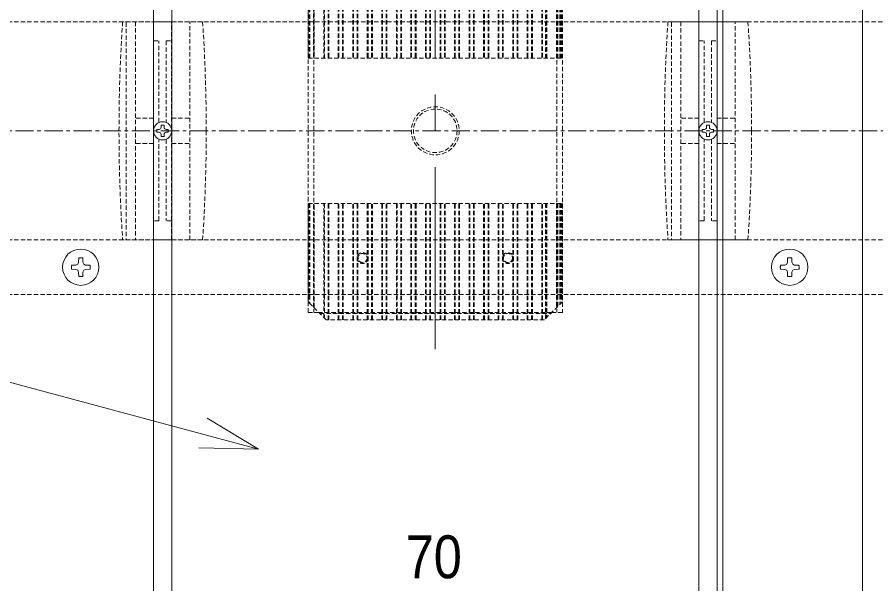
# Model space of a CAD drawing. Units: millimetres, scale not verified. Extents: x -4131 to 4169, y -981 to 998.
# Drawn here: x -3636.7 to -3400.5, y 128.8 to 284.6 of the extents above; entities that cross this region are included whole.
import ezdxf
from ezdxf.enums import TextEntityAlignment as Align

# ---------------------------------------------------------------- set-up
doc = ezdxf.new("R2010")
doc.units = ezdxf.units.MM
doc.header["$LTSCALE"] = 10
doc.linetypes.add('CHAIN1', pattern=[8, 5, -1, 1, -1])
doc.linetypes.add('DASHED1', pattern=[1.8, 1.2, -0.6])
for name, color, linetype, lineweight in [('0-1_デッキ', 7, 'Continuous', 9), ('0-2_文字', 4, 'Continuous', 9), ('0-3_寸法', 7, 'Continuous', 9), ('0-4_一般', 4, 'Continuous', 9), ('0-5_ビス', 2, 'Continuous', 9), ('0-A_根太', 4, 'Continuous', 9), ('0-B_WQCS', 4, 'Continuous', 9), ('0-C_束', 4, 'Continuous', 9)]:
    doc.layers.add(name, color=color, linetype=linetype, lineweight=lineweight)
doc.styles.add('ＭＳ Ｐゴシック', font='')
doc.styles.get('ＭＳ Ｐゴシック').set_extended_font_data('MS PGothic')

# ---------------------------------------------------------------- blocks, each defined once
blk = doc.blocks.new('グループ-70-1')
at = {"layer": '0-A_根太', "linetype": 'DASHED1'}
for p, q in [((-37009.7, 5749.7), (-31688.6, 5749.7)), ((-37009.7, 5149.7), (-31688.6, 5149.7)), ((-37009.7, 4999.7), (-31688.6, 4999.7))]:
    blk.add_line(p, q, dxfattribs=at)
at = {"layer": '0-A_根太', "linetype": 'CHAIN1'}
blk.add_line((-39948.3, 5449.7), (-31448.3, 5449.7), dxfattribs=at)
blk = doc.blocks.new('グループ-75-1')
at = {"layer": '0-5_ビス'}
for p, q in [((-33432, 5080.6), (-33426.9, 5083)), ((-33424.5, 5088.1), (-33426.9, 5083)), ((-33424.5, 5088.1), (-33424.3, 5100)), ((-33412.6, 5088.1), (-33410.2, 5083)), ((-33405.2, 5080.6), (-33410.2, 5083)), ((-33405.2, 5080.6), (-33393.2, 5080.5)), ((-33432, 5068.7), (-33443.9, 5068.9)), ((-33432, 5068.7), (-33426.9, 5066.4)), ((-33424.5, 5061.3), (-33426.9, 5066.4)), ((-33412.6, 5061.3), (-33412.8, 5049.4)), ((-33412.6, 5061.3), (-33410.2, 5066.4)), ((-33405.2, 5068.7), (-33410.2, 5066.4))]:
    blk.add_line(p, q, dxfattribs=at)
for points in [[(-33432, 5080.6), (-33443.9, 5080.5), (-33444, 5080.1), (-33444, 5079.7), (-33444.1, 5079.3), (-33444.2, 5078.9), (-33444.2, 5078.5), (-33444.3, 5078.1), (-33444.3, 5077.8), (-33444.4, 5077.4), (-33444.4, 5077), (-33444.5, 5076.6), (-33444.5, 5076.2), (-33444.5, 5075.8), (-33444.5, 5075.4), (-33444.5, 5075.1), (-33444.5, 5074.7), (-33444.5, 5074.3), (-33444.5, 5073.9), (-33444.5, 5073.5), (-33444.5, 5073.1), (-33444.5, 5072.7), (-33444.4, 5072.4), (-33444.4, 5072), (-33444.3, 5071.6), (-33444.3, 5071.2), (-33444.2, 5070.8), (-33444.2, 5070.4), (-33444.1, 5070), (-33444, 5069.7), (-33444, 5069.3), (-33443.9, 5068.9)], [(-33412.6, 5088.1), (-33412.8, 5100), (-33413.2, 5100.1), (-33413.5, 5100.2), (-33413.9, 5100.2), (-33414.3, 5100.3), (-33414.7, 5100.4), (-33415.1, 5100.4), (-33415.5, 5100.5), (-33415.9, 5100.5), (-33416.2, 5100.5), (-33416.6, 5100.6), (-33417, 5100.6), (-33417.4, 5100.6), (-33417.8, 5100.6), (-33418.2, 5100.6), (-33418.6, 5100.6), (-33418.9, 5100.6), (-33419.3, 5100.6), (-33419.7, 5100.6), (-33420.1, 5100.6), (-33420.5, 5100.6), (-33420.9, 5100.5), (-33421.3, 5100.5), (-33421.6, 5100.5), (-33422, 5100.4), (-33422.4, 5100.4), (-33422.8, 5100.3), (-33423.2, 5100.2), (-33423.6, 5100.2), (-33424, 5100.1), (-33424.3, 5100)], [(-33405.2, 5068.7), (-33393.2, 5068.9), (-33393.2, 5069.3), (-33393.1, 5069.7), (-33393, 5070), (-33392.9, 5070.4), (-33392.9, 5070.8), (-33392.8, 5071.2), (-33392.8, 5071.6), (-33392.7, 5072), (-33392.7, 5072.4), (-33392.7, 5072.7), (-33392.6, 5073.1), (-33392.6, 5073.5), (-33392.6, 5073.9), (-33392.6, 5074.3), (-33392.6, 5074.7), (-33392.6, 5075.1), (-33392.6, 5075.4), (-33392.6, 5075.8), (-33392.6, 5076.2), (-33392.7, 5076.6), (-33392.7, 5077), (-33392.7, 5077.4), (-33392.8, 5077.8), (-33392.8, 5078.1), (-33392.9, 5078.5), (-33392.9, 5078.9), (-33393, 5079.3), (-33393.1, 5079.7), (-33393.2, 5080.1), (-33393.2, 5080.5)], [(-33424.5, 5061.3), (-33424.3, 5049.4), (-33424, 5049.3), (-33423.6, 5049.2), (-33423.2, 5049.1), (-33422.8, 5049.1), (-33422.4, 5049), (-33422, 5048.9), (-33421.6, 5048.9), (-33421.3, 5048.8), (-33420.9, 5048.8), (-33420.5, 5048.8), (-33420.1, 5048.8), (-33419.7, 5048.7), (-33419.3, 5048.7), (-33418.9, 5048.7), (-33418.6, 5048.7), (-33418.2, 5048.7), (-33417.8, 5048.7), (-33417.4, 5048.7), (-33417, 5048.8), (-33416.6, 5048.8), (-33416.2, 5048.8), (-33415.9, 5048.8), (-33415.5, 5048.9), (-33415.1, 5048.9), (-33414.7, 5049), (-33414.3, 5049.1), (-33413.9, 5049.1), (-33413.5, 5049.2), (-33413.2, 5049.3), (-33412.8, 5049.4)]]:
    blk.add_lwpolyline(points, dxfattribs=at)
blk.add_circle((-33418.6, 5074.7), 50, dxfattribs=at)
blk = doc.blocks.new('グループ-81-1')
at = {"layer": '0-5_ビス'}
for p, q in [((-35382, 5080.6), (-35376.9, 5083)), ((-35374.5, 5088.1), (-35376.9, 5083)), ((-35374.5, 5088.1), (-35374.3, 5100)), ((-35362.6, 5088.1), (-35360.2, 5083)), ((-35355.2, 5080.6), (-35360.2, 5083)), ((-35355.2, 5080.6), (-35343.2, 5080.5)), ((-35382, 5068.7), (-35393.9, 5068.9)), ((-35382, 5068.7), (-35376.9, 5066.4)), ((-35374.5, 5061.3), (-35376.9, 5066.4)), ((-35362.6, 5061.3), (-35362.8, 5049.4)), ((-35362.6, 5061.3), (-35360.2, 5066.4)), ((-35355.2, 5068.7), (-35360.2, 5066.4))]:
    blk.add_line(p, q, dxfattribs=at)
for points in [[(-35382, 5080.6), (-35393.9, 5080.5), (-35394, 5080.1), (-35394, 5079.7), (-35394.1, 5079.3), (-35394.2, 5078.9), (-35394.2, 5078.5), (-35394.3, 5078.1), (-35394.3, 5077.8), (-35394.4, 5077.4), (-35394.4, 5077), (-35394.5, 5076.6), (-35394.5, 5076.2), (-35394.5, 5075.8), (-35394.5, 5075.4), (-35394.5, 5075.1), (-35394.5, 5074.7), (-35394.5, 5074.3), (-35394.5, 5073.9), (-35394.5, 5073.5), (-35394.5, 5073.1), (-35394.5, 5072.7), (-35394.4, 5072.4), (-35394.4, 5072), (-35394.3, 5071.6), (-35394.3, 5071.2), (-35394.2, 5070.8), (-35394.2, 5070.4), (-35394.1, 5070), (-35394, 5069.7), (-35394, 5069.3), (-35393.9, 5068.9)], [(-35362.6, 5088.1), (-35362.8, 5100), (-35363.2, 5100.1), (-35363.5, 5100.2), (-35363.9, 5100.2), (-35364.3, 5100.3), (-35364.7, 5100.4), (-35365.1, 5100.4), (-35365.5, 5100.5), (-35365.9, 5100.5), (-35366.2, 5100.5), (-35366.6, 5100.6), (-35367, 5100.6), (-35367.4, 5100.6), (-35367.8, 5100.6), (-35368.2, 5100.6), (-35368.6, 5100.6), (-35368.9, 5100.6), (-35369.3, 5100.6), (-35369.7, 5100.6), (-35370.1, 5100.6), (-35370.5, 5100.6), (-35370.9, 5100.5), (-35371.3, 5100.5), (-35371.6, 5100.5), (-35372, 5100.4), (-35372.4, 5100.4), (-35372.8, 5100.3), (-35373.2, 5100.2), (-35373.6, 5100.2), (-35374, 5100.1), (-35374.3, 5100)], [(-35355.2, 5068.7), (-35343.2, 5068.9), (-35343.2, 5069.3), (-35343.1, 5069.7), (-35343, 5070), (-35342.9, 5070.4), (-35342.9, 5070.8), (-35342.8, 5071.2), (-35342.8, 5071.6), (-35342.7, 5072), (-35342.7, 5072.4), (-35342.7, 5072.7), (-35342.6, 5073.1), (-35342.6, 5073.5), (-35342.6, 5073.9), (-35342.6, 5074.3), (-35342.6, 5074.7), (-35342.6, 5075.1), (-35342.6, 5075.4), (-35342.6, 5075.8), (-35342.6, 5076.2), (-35342.7, 5076.6), (-35342.7, 5077), (-35342.7, 5077.4), (-35342.8, 5077.8), (-35342.8, 5078.1), (-35342.9, 5078.5), (-35342.9, 5078.9), (-35343, 5079.3), (-35343.1, 5079.7), (-35343.2, 5080.1), (-35343.2, 5080.5)], [(-35374.5, 5061.3), (-35374.3, 5049.4), (-35374, 5049.3), (-35373.6, 5049.2), (-35373.2, 5049.1), (-35372.8, 5049.1), (-35372.4, 5049), (-35372, 5048.9), (-35371.6, 5048.9), (-35371.3, 5048.8), (-35370.9, 5048.8), (-35370.5, 5048.8), (-35370.1, 5048.8), (-35369.7, 5048.7), (-35369.3, 5048.7), (-35368.9, 5048.7), (-35368.6, 5048.7), (-35368.2, 5048.7), (-35367.8, 5048.7), (-35367.4, 5048.7), (-35367, 5048.8), (-35366.6, 5048.8), (-35366.2, 5048.8), (-35365.9, 5048.8), (-35365.5, 5048.9), (-35365.1, 5048.9), (-35364.7, 5049), (-35364.3, 5049.1), (-35363.9, 5049.1), (-35363.5, 5049.2), (-35363.2, 5049.3), (-35362.8, 5049.4)]]:
    blk.add_lwpolyline(points, dxfattribs=at)
blk.add_circle((-35368.6, 5074.7), 50, dxfattribs=at)
blk = doc.blocks.new('グループ-93-1')
at = {"layer": '0-B_WQCS'}
blk.add_line((4, -9.8), (4, -15.6), dxfattribs=at)
for points in [[(-9.8, -4), (-15.6, -4), (-15.6, 4), (-9.8, 4)], [(-4, 9.8), (-4, 15.6), (4, 15.6), (4, 9.8)], [(9.8, 4), (15.6, 4), (15.6, -4), (9.8, -4)], [(4, -15.6), (-4, -15.6), (-4, -9.8)]]:
    blk.add_lwpolyline(points, dxfattribs=at)
blk.add_circle((0, 0), 25, dxfattribs=at)
for centre, start, end in [((-9.8, 9.8), 270, 0), ((9.8, 9.8), 180, 270), ((-9.8, -9.8), 0, 90), ((9.8, -9.8), 90, 180)]:
    blk.add_arc(centre, 5.81, start, end, dxfattribs=at)
blk = doc.blocks.new('グループ-94-1')
at = {"layer": '0-B_WQCS'}
blk.add_blockref('グループ-93-1', (0, 0), dxfattribs=at)
blk = doc.blocks.new('グループ-95-1')
at = {"layer": '0-B_WQCS', "linetype": 'DASHED1'}
for p, q in [((110, 300), (-110, 300)), ((-100, 298.3), (-100, -298.3)), ((-74.9, 300), (-74.9, -300)), ((-24.9, 300), (-24.9, 7.4)), ((24.9, 7.4), (24.9, 300)), ((74.9, -300), (74.9, 300)), ((-24.9, 247.1), (-10, 247.1)), ((-10, 24), (-10, 247.1)), ((10, 247.1), (10, 24)), ((10, 247.1), (24.9, 247.1)), ((-24.9, 35), (-74.9, 35)), ((24.9, 35), (74.9, 35)), ((-24.9, -7.4), (-24.9, -300)), ((24.9, -300), (24.9, -7.4)), ((-24.9, -35), (-74.9, -35)), ((-10, -247.1), (-10, -24)), ((10, -24), (10, -247.1)), ((24.9, -35), (74.9, -35)), ((-10, -247.1), (-24.9, -247.1)), ((24.9, -247.1), (10, -247.1)), ((110, -300), (-110, -300))]:
    blk.add_line(p, q, dxfattribs=at)
at = {"layer": '0-B_WQCS'}
for p, q in [((-24.9, 300), (25.1, 300)), ((25.1, -300), (-24.9, -300))]:
    blk.add_line(p, q, dxfattribs=at)
at = {"layer": '0-B_WQCS', "linetype": 'DASHED1'}
for centre, start, end in [((4385, 0), 176.1817, 183.8183), ((-4385, 0), 0, 3.8183), ((-4385, 0), 356.1817, 0)]:
    blk.add_arc(centre, 4505, start, end, dxfattribs=at)
at = {"layer": '0-B_WQCS'}
blk.add_blockref('グループ-94-1', (0, 0), dxfattribs=at)
blk = doc.blocks.new('グループ-96-1')
at = {"layer": '0-B_WQCS'}
blk.add_blockref('グループ-95-1', (0, 0), dxfattribs=at)
blk = doc.blocks.new('WQCS2016平')
at = {"layer": '0-B_WQCS'}
blk.add_blockref('グループ-96-1', (0, 0), dxfattribs=at)
blk = doc.blocks.new('グループ-280-1')
at = {"layer": '0-C_束', "linetype": 'DASHED1'}
for p, q in [((-34743.5, 5249.7), (-34043.5, 5249.7)), ((-34743.5, 4979.7), (-34743.5, 5249.7)), ((-34740.5, 5249.7), (-34740.5, 4976.7)), ((-34738.5, 5249.7), (-34738.5, 4974.7)), ((-34728.5, 4964.7), (-34728.5, 5249.7)), ((-34726.5, 4962.7), (-34726.5, 5249.7)), ((-34700.5, 4936.7), (-34700.5, 5249.7)), ((-34698.5, 5249.7), (-34698.5, 4934.7)), ((-34688.5, 4929.7), (-34688.5, 5249.7)), ((-34686.5, 4929.7), (-34686.5, 5249.7)), ((-34660.5, 4929.7), (-34660.5, 5249.7)), ((-34658.5, 4929.7), (-34658.5, 5249.7)), ((-34648.5, 4929.7), (-34648.5, 5249.7)), ((-34646.5, 4929.7), (-34646.5, 5249.7)), ((-34620.5, 4929.7), (-34620.5, 5249.7)), ((-34618.5, 4929.7), (-34618.5, 5249.7)), ((-34608.5, 4929.7), (-34608.5, 5249.7)), ((-34606.5, 4929.7), (-34606.5, 5249.7)), ((-34580.5, 4929.7), (-34580.5, 5249.7)), ((-34578.5, 4929.7), (-34578.5, 5249.7)), ((-34568.5, 4929.7), (-34568.5, 5249.7)), ((-34566.5, 4929.7), (-34566.5, 5249.7)), ((-34540.5, 4929.7), (-34540.5, 5249.7)), ((-34538.5, 4929.7), (-34538.5, 5249.7)), ((-34528.5, 4929.7), (-34528.5, 5249.7)), ((-34526.5, 4929.7), (-34526.5, 5249.7)), ((-34500.5, 4929.7), (-34500.5, 5249.7)), ((-34498.5, 5249.7), (-34498.5, 4929.7)), ((-34488.5, 4929.7), (-34488.5, 5249.7)), ((-34486.5, 4929.7), (-34486.5, 5249.7)), ((-34460.5, 4929.7), (-34460.5, 5249.7)), ((-34458.5, 4929.7), (-34458.5, 5249.7)), ((-34448.5, 4929.7), (-34448.5, 5249.7)), ((-34446.5, 4929.7), (-34446.5, 5249.7)), ((-34420.5, 4929.7), (-34420.5, 5249.7)), ((-34418.5, 4929.7), (-34418.5, 5249.7)), ((-34408.5, 4929.7), (-34408.5, 5249.7)), ((-34406.5, 4929.7), (-34406.5, 5249.7)), ((-34380.5, 4929.7), (-34380.5, 5249.7)), ((-34378.5, 4929.7), (-34378.5, 5249.7)), ((-34368.5, 4929.7), (-34368.5, 5249.7)), ((-34366.5, 4929.7), (-34366.5, 5249.7)), ((-34340.5, 4929.7), (-34340.5, 5249.7)), ((-34338.5, 4929.7), (-34338.5, 5249.7)), ((-34328.5, 4929.7), (-34328.5, 5249.7)), ((-34326.5, 4929.7), (-34326.5, 5249.7)), ((-34300.5, 4929.7), (-34300.5, 5249.7)), ((-34298.5, 4929.7), (-34298.5, 5249.7)), ((-34288.5, 4929.7), (-34288.5, 5249.7)), ((-34286.5, 4929.7), (-34286.5, 5249.7)), ((-34260.5, 4929.7), (-34260.5, 5249.7)), ((-34258.5, 4929.7), (-34258.5, 5249.7)), ((-34248.5, 4929.7), (-34248.5, 5249.7)), ((-34246.5, 4929.7), (-34246.5, 5249.7)), ((-34220.5, 4929.7), (-34220.5, 5249.7)), ((-34218.5, 4929.7), (-34218.5, 5249.7)), ((-34208.5, 4929.7), (-34208.5, 5249.7)), ((-34206.5, 4929.7), (-34206.5, 5249.7)), ((-34180.5, 4929.7), (-34180.5, 5249.7)), ((-34178.5, 4929.7), (-34178.5, 5249.7)), ((-34168.5, 4929.7), (-34168.5, 5249.7)), ((-34166.5, 4929.7), (-34166.5, 5249.7)), ((-34140.5, 4929.7), (-34140.5, 5249.7)), ((-34138.5, 4929.7), (-34138.5, 5249.7)), ((-34128.5, 4929.7), (-34128.5, 5249.7)), ((-34126.5, 4929.7), (-34126.5, 5249.7)), ((-34100.5, 4929.7), (-34100.5, 5249.7)), ((-34098.5, 4929.7), (-34098.5, 5249.7)), ((-34090.5, 4932.7), (-34090.5, 5249.7)), ((-34088.5, 5249.7), (-34088.5, 4934.7)), ((-34086.5, 5249.7), (-34086.5, 4936.7)), ((-34060.5, 5249.7), (-34060.5, 4962.7)), ((-34058.5, 5249.7), (-34058.5, 4964.7)), ((-34056.5, 5249.7), (-34056.5, 4966.7)), ((-34050.5, 5249.7), (-34050.5, 4972.7)), ((-34048.5, 5249.7), (-34048.5, 4974.7)), ((-34046.5, 5249.7), (-34046.5, 4976.7)), ((-34043.5, 5249.7), (-34043.5, 4979.7)), ((-34693.5, 4929.7), (-34743.5, 4979.7)), ((-34043.5, 4979.7), (-34093.5, 4929.7)), ((-34711, 4947.2), (-34076, 4947.2)), ((-34093.5, 4929.7), (-34693.5, 4929.7))]:
    blk.add_line(p, q, dxfattribs=at)
for centre in [(-34593.5, 5099.7), (-34193.5, 5099.7)]:
    blk.add_circle(centre, 12.5, dxfattribs=at)
blk = doc.blocks.new('グループ-281-1')
at = {"layer": '0-C_束', "linetype": 'DASHED1'}
for p, q in [((-34693.5, 5969.7), (-34743.5, 5919.7)), ((-34711, 5952.2), (-34076, 5952.2)), ((-34700.5, 5962.7), (-34700.5, 5649.7)), ((-34698.5, 5649.7), (-34698.5, 5964.7)), ((-34093.5, 5969.7), (-34693.5, 5969.7)), ((-34688.5, 5969.7), (-34688.5, 5649.7)), ((-34686.5, 5969.7), (-34686.5, 5649.7)), ((-34660.5, 5969.7), (-34660.5, 5649.7)), ((-34658.5, 5969.7), (-34658.5, 5649.7)), ((-34648.5, 5969.7), (-34648.5, 5649.7)), ((-34646.5, 5969.7), (-34646.5, 5649.7)), ((-34620.5, 5969.7), (-34620.5, 5649.7)), ((-34618.5, 5969.7), (-34618.5, 5649.7)), ((-34608.5, 5969.7), (-34608.5, 5649.7)), ((-34606.5, 5969.7), (-34606.5, 5649.7)), ((-34580.5, 5969.7), (-34580.5, 5649.7)), ((-34578.5, 5969.7), (-34578.5, 5649.7)), ((-34568.5, 5969.7), (-34568.5, 5649.7)), ((-34566.5, 5969.7), (-34566.5, 5649.7)), ((-34540.5, 5969.7), (-34540.5, 5649.7)), ((-34538.5, 5969.7), (-34538.5, 5649.7)), ((-34528.5, 5969.7), (-34528.5, 5649.7)), ((-34526.5, 5969.7), (-34526.5, 5649.7)), ((-34500.5, 5969.7), (-34500.5, 5649.7)), ((-34498.5, 5649.7), (-34498.5, 5969.7)), ((-34488.5, 5969.7), (-34488.5, 5649.7)), ((-34486.5, 5969.7), (-34486.5, 5649.7)), ((-34460.5, 5969.7), (-34460.5, 5649.7)), ((-34458.5, 5969.7), (-34458.5, 5649.7)), ((-34448.5, 5969.7), (-34448.5, 5649.7)), ((-34446.5, 5969.7), (-34446.5, 5649.7)), ((-34420.5, 5969.7), (-34420.5, 5649.7)), ((-34418.5, 5969.7), (-34418.5, 5649.7)), ((-34408.5, 5969.7), (-34408.5, 5649.7)), ((-34406.5, 5969.7), (-34406.5, 5649.7)), ((-34380.5, 5969.7), (-34380.5, 5649.7)), ((-34378.5, 5969.7), (-34378.5, 5649.7)), ((-34368.5, 5969.7), (-34368.5, 5649.7)), ((-34366.5, 5969.7), (-34366.5, 5649.7)), ((-34340.5, 5969.7), (-34340.5, 5649.7)), ((-34338.5, 5969.7), (-34338.5, 5649.7)), ((-34328.5, 5969.7), (-34328.5, 5649.7)), ((-34326.5, 5969.7), (-34326.5, 5649.7)), ((-34300.5, 5969.7), (-34300.5, 5649.7)), ((-34298.5, 5969.7), (-34298.5, 5649.7)), ((-34288.5, 5969.7), (-34288.5, 5649.7)), ((-34286.5, 5969.7), (-34286.5, 5649.7)), ((-34260.5, 5969.7), (-34260.5, 5649.7)), ((-34258.5, 5969.7), (-34258.5, 5649.7)), ((-34248.5, 5969.7), (-34248.5, 5649.7)), ((-34246.5, 5969.7), (-34246.5, 5649.7)), ((-34220.5, 5969.7), (-34220.5, 5649.7)), ((-34218.5, 5969.7), (-34218.5, 5649.7)), ((-34208.5, 5969.7), (-34208.5, 5649.7)), ((-34206.5, 5969.7), (-34206.5, 5649.7)), ((-34180.5, 5969.7), (-34180.5, 5649.7)), ((-34178.5, 5969.7), (-34178.5, 5649.7)), ((-34168.5, 5969.7), (-34168.5, 5649.7)), ((-34166.5, 5969.7), (-34166.5, 5649.7)), ((-34140.5, 5969.7), (-34140.5, 5649.7)), ((-34138.5, 5969.7), (-34138.5, 5649.7)), ((-34128.5, 5969.7), (-34128.5, 5649.7)), ((-34126.5, 5969.7), (-34126.5, 5649.7)), ((-34100.5, 5969.7), (-34100.5, 5649.7)), ((-34098.5, 5969.7), (-34098.5, 5649.7)), ((-34043.5, 5919.7), (-34093.5, 5969.7)), ((-34090.5, 5966.7), (-34090.5, 5649.7)), ((-34088.5, 5649.7), (-34088.5, 5964.7)), ((-34086.5, 5649.7), (-34086.5, 5962.7)), ((-34728.5, 5934.7), (-34728.5, 5649.7)), ((-34726.5, 5936.7), (-34726.5, 5649.7)), ((-34060.5, 5649.7), (-34060.5, 5936.7)), ((-34058.5, 5649.7), (-34058.5, 5934.7)), ((-34056.5, 5649.7), (-34056.5, 5932.7)), ((-34743.5, 5919.7), (-34743.5, 5649.7)), ((-34740.5, 5649.7), (-34740.5, 5922.7)), ((-34738.5, 5649.7), (-34738.5, 5924.7)), ((-34050.5, 5649.7), (-34050.5, 5926.7)), ((-34048.5, 5649.7), (-34048.5, 5924.7)), ((-34046.5, 5649.7), (-34046.5, 5922.7)), ((-34043.5, 5649.7), (-34043.5, 5919.7)), ((-34743.5, 5649.7), (-34043.5, 5649.7))]:
    blk.add_line(p, q, dxfattribs=at)
for centre in [(-34593.5, 5799.7), (-34193.5, 5799.7)]:
    blk.add_circle(centre, 12.5, dxfattribs=at)
blk = doc.blocks.new('グループ-282-1')
at = {"layer": '0-C_束', "linetype": 'DASHED1'}
for p, q in [((-34727.5, 5949.7), (-34727.5, 4949.7)), ((-34073.5, 5949.7), (-34713.5, 5949.7)), ((-34059.5, 5949.7), (-34059.5, 4949.7))]:
    blk.add_line(p, q, dxfattribs=at)
blk.add_lwpolyline([(-34073.5, 5949.7), (-34043.5, 5949.7), (-34043.5, 4949.7), (-34073.5, 4949.7), (-34713.5, 4949.7), (-34743.5, 4949.7), (-34743.5, 5949.7), (-34713.5, 5949.7)], dxfattribs=at)
for centre, radius in [((-34593.5, 5799.7), 15), ((-34193.5, 5799.7), 15), ((-34393.5, 5449.7), 66), ((-34393.5, 5449.7), 66), ((-34393.5, 5449.7), 60), ((-34593.5, 5099.7), 15), ((-34193.5, 5099.7), 15)]:
    blk.add_circle(centre, radius, dxfattribs=at)
at = {"layer": '0-C_束'}
for name in ['グループ-281-1', 'グループ-280-1']:
    blk.add_blockref(name, (0, 0), dxfattribs=at)

msp = doc.modelspace()

# ---------------------------------------------------------------- linework, layer by layer
at = {"layer": '0-1_デッキ'}
for p, q in [((-3599.2, -236.63), (-3599.2, 328.37)), ((-3594.2, -154.13), (-3594.2, 328.37)), ((-3449.2, -154.13), (-3449.2, 328.37)), ((-3444.2, -236.63), (-3444.2, 328.37))]:
    msp.add_line(p, q, dxfattribs=at)
at = {"layer": '0-1_デッキ', "color": 2}
for points in [[(-3639.21, 323.37), (-3599.21, 323.37), (-3599.21, -226.63), (-3639.21, -226.63)], [(-3444.21, 323.37), (-3404.21, 323.37), (-3404.21, -226.63), (-3444.21, -226.63)], [(-3444.21, 323.37), (-3442.61, 323.37), (-3442.61, -226.63), (-3444.21, -226.63)]]:
    msp.add_lwpolyline(points, close=True, dxfattribs=at)
at = {"layer": '0-2_文字'}
msp.add_line((-3654.21, 188.4), (-3570.35, 165.87), dxfattribs=at)
msp.add_lwpolyline([(-3584.44, 174.33), (-3570.35, 165.87), (-3586.78, 166.15)], dxfattribs=at)
at = {"layer": '0-4_一般', "linetype": 'CHAIN1'}
msp.add_line((-3521.7, 193.37), (-3521.7, 313.37), dxfattribs=at)

# ---------------------------------------------------------------- block references
at = {"layer": '0-5_ビス', "xscale": 0.1, "yscale": 0.1}
for name in ['グループ-81-1', 'グループ-75-1']:
    msp.add_blockref(name, (-82.35, -291.6), dxfattribs=at)
at = {"layer": '0-A_根太', "xscale": 0.1, "yscale": 0.1}
msp.add_blockref('グループ-70-1', (-82.35, -291.6), dxfattribs=at)
at = {"layer": '0-B_WQCS', "xscale": 0.1, "yscale": 0.1}
for p in [(-3596.7, 253.37), (-3446.7, 253.37)]:
    msp.add_blockref('WQCS2016平', p, dxfattribs=at)
at = {"layer": '0-C_束', "xscale": 0.1, "yscale": 0.1}
msp.add_blockref('グループ-282-1', (-82.35, -291.6), dxfattribs=at)

# ---------------------------------------------------------------- texts
at = {"layer": '0-3_寸法', "style": 'ＭＳ Ｐゴシック', "width": 0.9}
msp.add_text('70', height=11.8, dxfattribs=at).set_placement((-3529.85, 126.79), align=Align.BOTTOM_LEFT)

doc.saveas('drawing.dxf')
